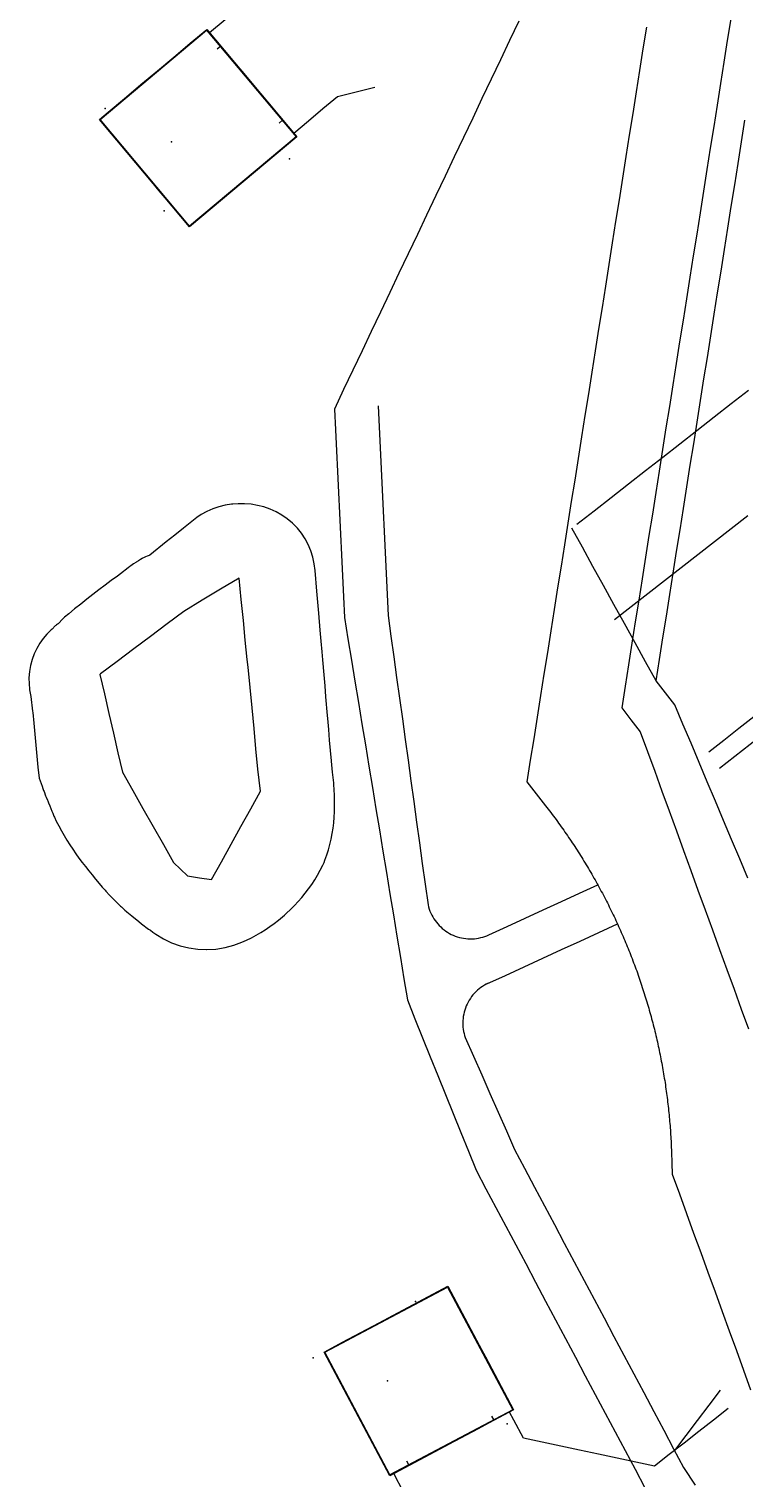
# Model space of a CAD drawing. Header units: metres. Extents: x 337936 to 338469, y 373266 to 374026.
# Drawn here: x 337991.2 to 338023.9, y 373758.3 to 373824.6 of the extents above; entities that cross this region are included whole.
import ezdxf

# ---------------------------------------------------------------- set-up
doc = ezdxf.new("R2010")
doc.units = ezdxf.units.M
for name, color, linetype in [('3D_LINES', 3, 'Continuous'), ('3D_Points', 1, 'Continuous'), ('PLOTS EXTERNAL LEVEL', 6, 'Continuous'), ('PLOTS FFL', 5, 'Continuous')]:
    doc.layers.add(name, color=color, linetype=linetype)

msp = doc.modelspace()

# ---------------------------------------------------------------- linework, layer by layer
at = {"layer": '3D_LINES'}
for points in [[(338002.341, 373829.841, 34.597), (338002.558, 373829.583, 34.597), (338002.476, 373828.644, 34.597), (338002.394, 373827.704, 34.597), (338002.312, 373826.765, 34.597), (338001.601, 373826.168, 34.597), (338000.889, 373825.571, 34.597), (338000.178, 373824.975, 34.597), (337999.467, 373824.378, 34.597)], [(337998.551, 373815.51, 34.62), (337998.132, 373816.009, 34.62), (337997.713, 373816.508, 34.62), (337997.166, 373817.16, 34.62), (337996.619, 373817.812, 34.62), (337996.072, 373818.464, 34.62), (337995.525, 373819.116, 34.62), (337994.978, 373819.767, 34.62), (337994.431, 373820.419, 34.621), (337994.823, 373820.748, 34.621), (337995.575, 373821.379, 34.617), (337996.327, 373822.01, 34.613), (337997.079, 373822.641, 34.609), (337997.831, 373823.272, 34.605), (337998.583, 373823.903, 34.601), (337999.335, 373824.534, 34.597), (337999.924, 373823.833, 34.597), (338000.512, 373823.132, 34.597), (338001.101, 373822.43, 34.597), (338001.689, 373821.729, 34.597), (338002.278, 373821.028, 34.597), (338002.866, 373820.326, 34.597), (338003.455, 373819.625, 34.597)], [(338013.608, 373824.916, 33.382), (338013.186, 373824.029, 33.382), (338012.764, 373823.142, 33.382), (338012.343, 373822.255, 33.382), (338011.921, 373821.369, 33.382), (338011.499, 373820.482, 33.382), (338011.078, 373819.595, 33.382), (338010.656, 373818.708, 33.382), (338010.235, 373817.822, 33.382), (338009.813, 373816.935, 33.382), (338009.391, 373816.048, 33.382), (338008.97, 373815.161, 33.382), (338008.548, 373814.275, 33.382), (338008.127, 373813.388, 33.382), (338007.705, 373812.501, 33.382), (338007.283, 373811.614, 33.382), (338006.862, 373810.727, 33.382), (338006.44, 373809.841, 33.382), (338006.018, 373808.954, 33.382), (338005.597, 373808.067, 33.382), (338005.175, 373807.18, 33.382), (338005.221, 373806.227, 33.382), (338005.267, 373805.274, 33.382), (338005.312, 373804.32, 33.382), (338005.358, 373803.367, 33.382), (338005.404, 373802.414, 33.382), (338005.449, 373801.46, 33.382), (338005.495, 373800.507, 33.382), (338005.541, 373799.554, 33.382), (338005.586, 373798.6, 33.382), (338005.632, 373797.647, 33.382), (338005.792, 373796.676, 33.382), (338005.952, 373795.704, 33.382), (338006.112, 373794.733, 33.382), (338006.272, 373793.762, 33.382), (338006.431, 373792.79, 33.382), (338006.591, 373791.819, 33.382), (338006.751, 373790.848, 33.382), (338006.911, 373789.876, 33.382), (338007.071, 373788.905, 33.382), (338007.231, 373787.934, 33.382), (338007.391, 373786.962, 33.382), (338007.551, 373785.991, 33.382), (338007.711, 373785.02, 33.382), (338007.871, 373784.049, 33.382), (338008.031, 373783.077, 33.382), (338008.19, 373782.106, 33.382), (338008.35, 373781.135, 33.382), (338008.51, 373780.163, 33.382), (338008.859, 373779.298, 33.382), (338009.208, 373778.434, 33.382), (338009.557, 373777.569, 33.382), (338009.906, 373776.704, 33.382), (338010.255, 373775.839, 33.382), (338010.604, 373774.975, 33.382), (338010.953, 373774.11, 33.382), (338011.302, 373773.245, 33.382), (338011.651, 373772.38, 33.382), (338012.106, 373771.526, 33.382), (338012.56, 373770.671, 33.382), (338013.015, 373769.816, 33.382), (338013.469, 373768.962, 33.382), (338013.923, 373768.107, 33.382), (338014.378, 373767.253, 33.382), (338014.832, 373766.398, 33.382), (338015.287, 373765.543, 33.382), (338015.741, 373764.689, 33.382), (338016.196, 373763.834, 33.382), (338016.65, 373762.979, 33.382), (338017.104, 373762.125, 33.382), (338017.559, 373761.27, 33.382), (338018.013, 373760.415, 33.382), (338018.468, 373759.561, 33.382), (338018.922, 373758.706, 33.382), (338019.377, 373757.851, 33.382)], [(338019.442, 373824.632, 34.109), (338019.286, 373823.646, 34.106), (338019.13, 373822.66, 34.102), (338018.974, 373821.675, 34.099), (338018.818, 373820.689, 34.095), (338018.662, 373819.703, 34.092), (338018.506, 373818.718, 34.096), (338018.349, 373817.732, 34.117), (338018.193, 373816.746, 34.139), (338018.037, 373815.76, 34.16), (338017.881, 373814.775, 34.181), (338017.725, 373813.789, 34.203), (338017.569, 373812.803, 34.224), (338017.413, 373811.818, 34.246), (338017.257, 373810.832, 34.267), (338017.1, 373809.846, 34.288), (338016.944, 373808.86, 34.29), (338016.788, 373807.875, 34.288), (338016.632, 373806.889, 34.285), (338016.476, 373805.903, 34.276), (338016.32, 373804.918, 34.257), (338016.164, 373803.932, 34.242), (338016.008, 373802.946, 34.238), (338015.851, 373801.961, 34.235), (338015.695, 373800.975, 34.231), (338015.539, 373799.989, 34.227), (338015.383, 373799.003, 34.224), (338015.227, 373798.018, 34.22), (338015.071, 373797.032, 34.216), (338014.915, 373796.046, 34.213), (338014.759, 373795.061, 34.209), (338014.603, 373794.075, 34.205), (338014.446, 373793.089, 34.202), (338014.29, 373792.103, 34.198), (338014.134, 373791.118, 34.194), (338013.978, 373790.132, 34.19), (338014.404, 373789.587, 34.179), (338014.83, 373789.041, 34.168), (338014.892, 373788.963, 34.167), (338014.952, 373788.884, 34.165), (338015.013, 373788.805, 34.164), (338015.073, 373788.726, 34.162), (338015.133, 373788.646, 34.161), (338015.193, 373788.566, 34.159), (338015.252, 373788.487, 34.158), (338015.311, 373788.406, 34.156), (338015.37, 373788.326, 34.154), (338015.429, 373788.246, 34.153), (338015.487, 373788.165, 34.151), (338015.545, 373788.084, 34.15), (338015.603, 373788.003, 34.148), (338015.66, 373787.921, 34.147), (338015.717, 373787.84, 34.145), (338015.774, 373787.758, 34.144), (338015.83, 373787.676, 34.142), (338015.886, 373787.594, 34.141), (338015.942, 373787.511, 34.139), (338015.998, 373787.429, 34.138), (338016.053, 373787.346, 34.136), (338016.108, 373787.263, 34.135), (338016.163, 373787.18, 34.133), (338016.217, 373787.096, 34.132), (338016.271, 373787.013, 34.13), (338016.325, 373786.929, 34.129), (338016.378, 373786.845, 34.127), (338016.431, 373786.761, 34.126), (338016.484, 373786.676, 34.124), (338016.536, 373786.592, 34.123), (338016.589, 373786.507, 34.121), (338016.641, 373786.422, 34.12), (338016.692, 373786.337, 34.118), (338016.743, 373786.252, 34.117), (338016.794, 373786.166, 34.115), (338016.845, 373786.08, 34.114), (338016.895, 373785.995, 34.113), (338016.945, 373785.908, 34.111), (338016.995, 373785.822, 34.11), (338017.044, 373785.736, 34.108), (338017.093, 373785.649, 34.107), (338017.142, 373785.562, 34.105), (338017.191, 373785.475, 34.104), (338017.239, 373785.388, 34.103), (338017.286, 373785.301, 34.101), (338017.334, 373785.213, 34.1), (338017.381, 373785.126, 34.098), (338017.428, 373785.038, 34.097), (338017.474, 373784.95, 34.096), (338017.52, 373784.862, 34.094), (338017.566, 373784.773, 34.093), (338017.612, 373784.685, 34.092), (338017.657, 373784.596, 34.09), (338017.702, 373784.507, 34.089), (338017.747, 373784.418, 34.087), (338017.791, 373784.329, 34.086), (338017.835, 373784.24, 34.085), (338017.878, 373784.15, 34.083), (338017.922, 373784.061, 34.083), (338017.964, 373783.971, 34.084), (338018.007, 373783.881, 34.084), (338018.049, 373783.791, 34.084), (338018.091, 373783.7, 34.084), (338018.133, 373783.61, 34.084), (338018.174, 373783.519, 34.084), (338018.215, 373783.429, 34.084), (338018.256, 373783.338, 34.084), (338018.296, 373783.247, 34.084), (338018.336, 373783.156, 34.084), (338018.376, 373783.064, 34.084), (338018.415, 373782.973, 34.084), (338018.454, 373782.881, 34.084), (338018.492, 373782.789, 34.084), (338018.531, 373782.698, 34.084), (338018.569, 373782.605, 34.084), (338018.606, 373782.513, 34.084), (338018.644, 373782.421, 34.084), (338018.68, 373782.329, 34.084), (338018.717, 373782.236, 34.084), (338018.753, 373782.143, 34.084), (338018.789, 373782.05, 34.084), (338018.825, 373781.957, 34.084), (338018.86, 373781.864, 34.084), (338018.895, 373781.771, 34.085), (338018.93, 373781.678, 34.085), (338018.964, 373781.584, 34.085), (338018.998, 373781.491, 34.085), (338019.031, 373781.397, 34.085), (338019.064, 373781.303, 34.085), (338019.097, 373781.209, 34.085), (338019.13, 373781.115, 34.085), (338019.162, 373781.021, 34.085), (338019.194, 373780.927, 34.085), (338019.225, 373780.832, 34.085), (338019.256, 373780.738, 34.085), (338019.287, 373780.643, 34.085), (338019.317, 373780.548, 34.085), (338019.348, 373780.453, 34.085), (338019.377, 373780.358, 34.085), (338019.407, 373780.263, 34.085), (338019.436, 373780.168, 34.086), (338019.464, 373780.073, 34.086), (338019.493, 373779.977, 34.086), (338019.521, 373779.882, 34.086), (338019.548, 373779.786, 34.086), (338019.576, 373779.69, 34.086), (338019.603, 373779.594, 34.086), (338019.629, 373779.499, 34.086), (338019.656, 373779.403, 34.086), (338019.681, 373779.306, 34.086), (338019.707, 373779.21, 34.086), (338019.732, 373779.114, 34.086), (338019.757, 373779.018, 34.086), (338019.782, 373778.921, 34.086), (338019.806, 373778.824, 34.087), (338019.829, 373778.728, 34.087), (338019.853, 373778.631, 34.087), (338019.876, 373778.534, 34.087), (338019.899, 373778.437, 34.087), (338019.921, 373778.34, 34.087), (338019.943, 373778.243, 34.087), (338019.965, 373778.146, 34.086), (338019.986, 373778.049, 34.084), (338020.007, 373777.952, 34.082), (338020.028, 373777.854, 34.08), (338020.048, 373777.757, 34.079), (338020.068, 373777.659, 34.077), (338020.087, 373777.562, 34.076), (338020.106, 373777.464, 34.074), (338020.125, 373777.366, 34.072), (338020.144, 373777.268, 34.071), (338020.162, 373777.17, 34.069), (338020.18, 373777.072, 34.067), (338020.197, 373776.974, 34.066), (338020.214, 373776.876, 34.064), (338020.231, 373776.778, 34.062), (338020.247, 373776.68, 34.061), (338020.263, 373776.582, 34.059), (338020.279, 373776.483, 34.058), (338020.294, 373776.385, 34.056), (338020.309, 373776.287, 34.055), (338020.323, 373776.188, 34.053), (338020.337, 373776.09, 34.051), (338020.351, 373775.991, 34.05), (338020.365, 373775.892, 34.048), (338020.378, 373775.794, 34.047), (338020.39, 373775.695, 34.045), (338020.403, 373775.596, 34.044), (338020.415, 373775.497, 34.042), (338020.426, 373775.399, 34.041), (338020.438, 373775.3, 34.039), (338020.448, 373775.201, 34.037), (338020.459, 373775.102, 34.036), (338020.469, 373775.003, 34.034), (338020.479, 373774.904, 34.033), (338020.488, 373774.805, 34.031), (338020.498, 373774.705, 34.03), (338020.506, 373774.606, 34.029), (338020.515, 373774.507, 34.027), (338020.523, 373774.408, 34.026), (338020.53, 373774.309, 34.024), (338020.538, 373774.209, 34.023), (338020.545, 373774.11, 34.021), (338020.551, 373774.011, 34.02), (338020.557, 373773.911, 34.018), (338020.563, 373773.812, 34.017), (338020.569, 373773.713, 34.015), (338020.574, 373773.613, 34.014), (338020.578, 373773.514, 34.013), (338020.583, 373773.414, 34.011), (338020.587, 373773.315, 34.01), (338020.591, 373773.215, 34.008), (338020.608, 373772.704, 34.001), (338020.626, 373772.192, 33.994), (338020.952, 373771.297, 33.976), (338021.278, 373770.401, 33.978), (338021.604, 373769.506, 33.981), (338021.93, 373768.611, 33.985), (338022.256, 373767.715, 33.988), (338022.582, 373766.82, 33.991), (338022.907, 373765.925, 33.995), (338023.233, 373765.029, 33.998), (338023.559, 373764.134, 34.002), (338023.885, 373763.239, 34.03), (338024.211, 373762.343, 34.053)], [(338023.3, 373825.013, 34.062), (338023.144, 373824.028, 34.065), (338022.989, 373823.044, 34.067), (338022.833, 373822.06, 34.07), (338022.677, 373821.076, 34.072), (338022.521, 373820.092, 34.075), (338022.365, 373819.107, 34.075), (338022.209, 373818.123, 34.071), (338022.053, 373817.139, 34.068), (338021.897, 373816.155, 34.064), (338021.742, 373815.171, 34.061), (338021.586, 373814.186, 34.058), (338021.43, 373813.202, 34.079), (338021.274, 373812.218, 34.101), (338021.118, 373811.234, 34.122), (338020.962, 373810.25, 34.143), (338020.806, 373809.265, 34.165), (338020.65, 373808.281, 34.186), (338020.494, 373807.297, 34.203), (338020.339, 373806.313, 34.201), (338020.183, 373805.329, 34.198), (338020.027, 373804.344, 34.196), (338019.871, 373803.36, 34.194), (338019.715, 373802.376, 34.176), (338019.559, 373801.392, 34.166), (338019.403, 373800.408, 34.163), (338019.247, 373799.423, 34.159), (338019.092, 373798.439, 34.155), (338018.936, 373797.455, 34.152), (338018.78, 373796.471, 34.148), (338018.624, 373795.487, 34.144), (338018.468, 373794.502, 34.14), (338018.312, 373793.518, 34.137), (338018.738, 373792.973, 34.126), (338019.164, 373792.427, 34.115), (338019.494, 373791.521, 34.103), (338019.824, 373790.616, 34.092), (338020.153, 373789.71, 34.08), (338020.483, 373788.804, 34.072), (338020.813, 373787.899, 34.073), (338021.142, 373786.993, 34.073), (338021.472, 373786.087, 34.074), (338021.802, 373785.182, 34.074), (338022.131, 373784.276, 34.075), (338022.461, 373783.37, 34.075), (338022.791, 373782.464, 34.076), (338023.12, 373781.559, 34.075), (338023.45, 373780.653, 34.057), (338023.78, 373779.747, 34.039), (338024.109, 373778.842, 34.021)], [(337999.98, 373823.766, 34.638), (337999.815, 373823.628, 34.65)], [(338007.022, 373821.876, 34.458), (338006.169, 373821.664, 34.492), (338005.315, 373821.453, 34.526), (338004.651, 373820.896, 34.558), (338003.987, 373820.339, 34.591), (338003.324, 373819.781, 34.614)], [(338002.811, 373820.393, 34.57), (338002.646, 373820.255, 34.585)], [(338024.081, 373785.73, 34.069), (338023.71, 373786.611, 34.068), (338023.339, 373787.492, 34.068), (338022.968, 373788.373, 34.068), (338022.597, 373789.254, 34.067), (338022.225, 373790.135, 34.067), (338021.854, 373791.016, 34.066), (338021.483, 373791.897, 34.071), (338021.112, 373792.778, 34.083), (338020.74, 373793.659, 34.095), (338020.314, 373794.204, 34.106), (338019.888, 373794.75, 34.117), (338020.044, 373795.735, 34.121), (338020.2, 373796.721, 34.125), (338020.357, 373797.707, 34.128), (338020.513, 373798.693, 34.132), (338020.669, 373799.679, 34.136), (338020.825, 373800.665, 34.139), (338020.981, 373801.651, 34.15), (338021.137, 373802.637, 34.162), (338021.293, 373803.623, 34.164), (338021.45, 373804.609, 34.167), (338021.606, 373805.595, 34.169), (338021.762, 373806.58, 34.171), (338021.918, 373807.566, 34.152), (338022.074, 373808.552, 34.131), (338022.23, 373809.538, 34.109), (338022.387, 373810.524, 34.088), (338022.543, 373811.51, 34.066), (338022.699, 373812.496, 34.046), (338022.855, 373813.482, 34.049), (338023.011, 373814.468, 34.053), (338023.167, 373815.454, 34.056), (338023.323, 373816.44, 34.06), (338023.48, 373817.425, 34.061), (338023.636, 373818.411, 34.058), (338023.792, 373819.397, 34.056), (338023.948, 373820.383, 34.053)], [(338016.268, 373801.916, 34.227), (338017.052, 373802.529, 34.217), (338017.836, 373803.141, 34.208), (338018.62, 373803.754, 34.214), (338019.404, 373804.367, 34.21), (338020.188, 373804.979, 34.196), (338020.972, 373805.592, 34.183), (338021.756, 373806.204, 34.169), (338022.54, 373806.817, 34.142), (338023.324, 373807.429, 34.104), (338024.109, 373808.042, 34.066)], [(338007.171, 373807.319, 34.421), (338007.217, 373806.361, 34.414), (338007.263, 373805.403, 34.407), (338007.309, 373804.446, 34.4), (338007.354, 373803.488, 34.393), (338007.4, 373802.531, 34.386), (338007.446, 373801.573, 34.379), (338007.492, 373800.615, 34.372), (338007.538, 373799.658, 34.365), (338007.584, 373798.7, 34.358), (338007.63, 373797.743, 34.351), (338007.76, 373796.797, 34.342), (338007.89, 373795.852, 34.334), (338008.021, 373794.907, 34.326), (338008.151, 373793.961, 34.317), (338008.281, 373793.016, 34.309), (338008.412, 373792.071, 34.3), (338008.542, 373791.126, 34.292), (338008.672, 373790.18, 34.283), (338008.803, 373789.235, 34.275), (338008.933, 373788.29, 34.267), (338009.064, 373787.344, 34.258), (338009.194, 373786.399, 34.25), (338009.324, 373785.454, 34.241), (338009.455, 373784.508, 34.233), (338009.479, 373784.413, 34.232), (338009.508, 373784.319, 34.231), (338009.542, 373784.226, 34.23), (338009.58, 373784.135, 34.228), (338009.623, 373784.046, 34.227), (338009.67, 373783.96, 34.226), (338009.721, 373783.875, 34.224), (338009.777, 373783.794, 34.223), (338009.836, 373783.715, 34.221), (338009.899, 373783.639, 34.219), (338009.966, 373783.567, 34.218), (338010.036, 373783.498, 34.216), (338010.11, 373783.432, 34.214), (338010.187, 373783.37, 34.213), (338010.266, 373783.312, 34.211), (338010.349, 373783.258, 34.209), (338010.434, 373783.208, 34.207), (338010.521, 373783.162, 34.205), (338010.611, 373783.121, 34.204), (338010.702, 373783.084, 34.202), (338010.795, 373783.052, 34.2), (338010.89, 373783.024, 34.198), (338010.986, 373783.001, 34.196), (338011.083, 373782.983, 34.195), (338011.181, 373782.97, 34.193), (338011.279, 373782.961, 34.191), (338011.377, 373782.957, 34.189), (338011.476, 373782.958, 34.187), (338011.574, 373782.964, 34.186), (338011.672, 373782.975, 34.184), (338011.77, 373782.991, 34.183), (338011.866, 373783.011, 34.181), (338011.962, 373783.036, 34.18), (338012.056, 373783.066, 34.178), (338012.148, 373783.101, 34.177), (338012.239, 373783.14, 34.175), (338013.068, 373783.521, 34.163), (338013.898, 373783.902, 34.151), (338014.728, 373784.283, 34.139), (338015.558, 373784.665, 34.127), (338016.387, 373785.046, 34.115), (338017.217, 373785.427, 34.103)], [(338004.461, 373797.852, 34.407), (338004.461, 373797.852, 34.407), (338004.418, 373798.35, 34.411), (338004.375, 373798.848, 34.415), (338004.292, 373799.804, 34.423), (338004.252, 373800.107, 34.425), (338004.186, 373800.405, 34.428), (338004.093, 373800.696, 34.432), (338003.975, 373800.979, 34.436), (338003.832, 373801.25, 34.44), (338003.665, 373801.507, 34.445), (338003.493, 373801.728, 34.449), (338003.476, 373801.748, 34.449), (338003.256, 373801.962, 34.455), (338003.02, 373802.156, 34.46), (338002.769, 373802.327, 34.466), (338002.505, 373802.475, 34.471), (338002.23, 373802.6, 34.477), (338001.946, 373802.7, 34.482), (338001.656, 373802.775, 34.488), (338001.361, 373802.825, 34.493), (338001.064, 373802.849, 34.499), (338000.767, 373802.848, 34.504), (338000.527, 373802.827, 34.508), (338000.473, 373802.823, 34.509), (338000.181, 373802.777, 34.51), (337999.894, 373802.706, 34.511), (337999.615, 373802.611, 34.511), (337999.346, 373802.492, 34.511), (337999.088, 373802.351, 34.513), (337998.883, 373802.226, 34.515), (337998.269, 373801.734, 34.52), (337997.875, 373801.418, 34.524), (337997.482, 373801.103, 34.528), (337996.729, 373800.5, 34.522), (337996.704, 373800.479, 34.522), (337996.617, 373800.447, 34.521), (337996.617, 373800.447, 34.521), (337996.53, 373800.414, 34.519), (337996.451, 373800.38, 34.518), (337996.403, 373800.357, 34.517), (337996.377, 373800.344, 34.517), (337996.306, 373800.306, 34.515), (337996.217, 373800.24, 34.514), (337996.103, 373800.172, 34.512), (337996.098, 373800.169, 34.512), (337995.983, 373800.094, 34.51), (337995.867, 373800.013, 34.507), (337995.811, 373799.972, 34.506), (337995.745, 373799.922, 34.505), (337995.612, 373799.816, 34.503), (337995.535, 373799.751, 34.501), (337995.256, 373799.535, 34.496), (337994.968, 373799.332, 34.485), (337994.683, 373799.125, 34.473), (337994.401, 373798.914, 34.461), (337994.122, 373798.699, 34.449), (337993.845, 373798.481, 34.437), (337993.572, 373798.259, 34.425), (337993.295, 373798.04, 34.413), (337993.021, 373797.819, 34.401), (337992.833, 373797.662, 34.393), (337992.787, 373797.617, 34.391), (337992.757, 373797.585, 34.39), (337992.535, 373797.363, 34.38), (337992.535, 373797.363, 34.38), (337992.504, 373797.339, 34.379), (337992.469, 373797.311, 34.377), (337992.438, 373797.285, 34.376), (337992.41, 373797.26, 34.374), (337992.259, 373797.118, 34.368), (337992.216, 373797.082, 34.366), (337992.029, 373796.893, 34.357), (337991.857, 373796.688, 34.35), (337991.702, 373796.467, 34.342), (337991.565, 373796.231, 34.335), (337991.448, 373795.983, 34.329), (337991.353, 373795.723, 34.323), (337991.28, 373795.454, 34.318), (337991.231, 373795.177, 34.314), (337991.206, 373794.895, 34.311), (337991.208, 373794.61, 34.309), (337991.23, 373794.377, 34.308), (337991.237, 373794.324, 34.308), (337991.241, 373794.3, 34.308), (337991.247, 373794.269, 34.308), (337991.297, 373794.039, 34.307), (337991.373, 373793.36, 34.305), (337991.378, 373793.312, 34.305), (337991.426, 373792.81, 34.302), (337991.474, 373792.307, 34.3), (337991.522, 373791.805, 34.298), (337991.57, 373791.303, 34.295), (337991.618, 373790.805, 34.293), (337991.665, 373790.308, 34.291), (337991.668, 373790.3, 34.291), (337991.716, 373790.174, 34.291), (337991.803, 373789.94, 34.293), (337991.844, 373789.826, 34.293), (337991.877, 373789.738, 34.294), (337991.895, 373789.694, 34.294), (337991.969, 373789.501, 34.295), (337991.995, 373789.436, 34.296), (337992.052, 373789.294, 34.297), (337992.064, 373789.266, 34.297), (337992.106, 373789.172, 34.298), (337992.159, 373789.032, 34.298), (337992.255, 373788.8, 34.3), (337992.296, 373788.705, 34.301), (337992.35, 373788.568, 34.302), (337992.371, 373788.519, 34.302), (337992.456, 373788.341, 34.304), (337992.57, 373788.118, 34.306), (337992.688, 373787.898, 34.309), (337992.811, 373787.681, 34.311), (337992.938, 373787.467, 34.314), (337993.07, 373787.256, 34.317), (337993.206, 373787.049, 34.321), (337993.346, 373786.846, 34.324), (337993.49, 373786.646, 34.328), (337993.638, 373786.45, 34.332), (337993.79, 373786.257, 34.336), (337993.946, 373786.068, 34.34), (337994.027, 373785.975, 34.342), (337994.099, 373785.878, 34.344), (337994.248, 373785.687, 34.348), (337994.338, 373785.579, 34.35), (337994.401, 373785.499, 34.352), (337994.491, 373785.391, 34.354), (337994.558, 373785.315, 34.356), (337994.683, 373785.179, 34.36), (337994.721, 373785.136, 34.361), (337994.883, 373784.957, 34.365), (337994.916, 373784.922, 34.366), (337995.052, 373784.784, 34.37), (337995.225, 373784.616, 34.375), (337995.273, 373784.571, 34.376), (337995.399, 373784.45, 34.38), (337995.439, 373784.414, 34.381), (337995.515, 373784.345, 34.383), (337995.578, 373784.289, 34.385), (337995.595, 373784.274, 34.385), (337995.671, 373784.21, 34.385), (337995.687, 373784.196, 34.386), (337995.827, 373784.075, 34.386), (337995.912, 373784.005, 34.387), (337996.23, 373783.745, 34.389), (337996.349, 373783.647, 34.39), (337996.678, 373783.403, 34.393), (337996.757, 373783.356, 34.393), (337996.757, 373783.356, 34.393), (337996.871, 373783.264, 34.394), (337997.006, 373783.163, 34.392), (337997.356, 373782.952, 34.385), (337997.726, 373782.777, 34.378), (337998.114, 373782.639, 34.371), (337998.514, 373782.541, 34.364), (337998.925, 373782.482, 34.357), (337999.322, 373782.466, 34.35), (337999.34, 373782.466, 34.35), (337999.757, 373782.49, 34.344), (338000.172, 373782.556, 34.338), (338000.579, 373782.665, 34.332), (338000.934, 373782.798, 34.328), (338000.934, 373782.798, 34.328), (338001.157, 373782.898, 34.325), (338001.377, 373783.006, 34.322), (338001.594, 373783.121, 34.32), (338001.806, 373783.244, 34.319), (338002.015, 373783.375, 34.319), (338002.219, 373783.513, 34.319), (338002.418, 373783.658, 34.32), (338002.613, 373783.81, 34.32), (338002.802, 373783.969, 34.321), (338002.888, 373784.046, 34.321), (338002.989, 373784.132, 34.321), (338003.172, 373784.3, 34.322), (338003.349, 373784.475, 34.323), (338003.521, 373784.656, 34.323), (338003.686, 373784.844, 34.324), (338003.844, 373785.038, 34.325), (338003.995, 373785.238, 34.326), (338004.14, 373785.444, 34.328), (338004.276, 373785.655, 34.329), (338004.406, 373785.871, 34.33), (338004.527, 373786.093, 34.329), (338004.64, 373786.319, 34.329), (338004.699, 373786.447, 34.329), (338004.74, 373786.551, 34.329), (338004.823, 373786.79, 34.329), (338004.898, 373787.031, 34.329), (338004.965, 373787.274, 34.329), (338005.022, 373787.52, 34.33), (338005.071, 373787.767, 34.331), (338005.111, 373788.016, 34.332), (338005.142, 373788.266, 34.333), (338005.165, 373788.516, 34.334), (338005.178, 373788.767, 34.335), (338005.183, 373789.018, 34.337), (338005.179, 373789.268, 34.339), (338005.177, 373789.519, 34.34), (338005.166, 373789.769, 34.342), (338005.147, 373790.019, 34.344), (338005.141, 373790.086, 34.344), (338005.09, 373790.583, 34.349), (338005.039, 373791.08, 34.353), (338005.038, 373791.091, 34.353), (338004.956, 373792.034, 34.36), (338004.913, 373792.532, 34.364), (338004.87, 373793.03, 34.368), (338004.858, 373793.165, 34.369), (338004.786, 373794.027, 34.376), (338004.745, 373794.525, 34.38), (338004.703, 373795.024, 34.384), (338004.646, 373795.715, 34.39), (338004.616, 373796.072, 34.393), (338004.572, 373796.571, 34.397), (338004.529, 373797.069, 34.401), (338004.461, 373797.852, 34.407)], [(338017.988, 373797.55, 34.169), (338018.75, 373798.145, 34.159), (338019.513, 373798.741, 34.15), (338020.275, 373799.336, 34.14), (338021.037, 373799.932, 34.131), (338021.799, 373800.527, 34.121), (338022.562, 373801.123, 34.122), (338023.324, 373801.718, 34.109), (338024.086, 373802.314, 34.095)], [(338020.74, 373793.659, 34.095), (338020.314, 373794.204, 34.106), (338019.888, 373794.75, 34.117), (338019.406, 373795.622, 34.131), (338018.924, 373796.495, 34.145), (338018.442, 373797.368, 34.16), (338017.96, 373798.241, 34.174), (338017.478, 373799.113, 34.188), (338016.996, 373799.986, 34.202), (338016.514, 373800.859, 34.216), (338016.032, 373801.732, 34.23)], [(338001.01, 373797.503, 34.456), (338000.911, 373798.478, 34.466), (338000.813, 373799.453, 34.476), (337999.969, 373798.944, 34.475), (337999.126, 373798.435, 34.481), (337998.282, 373797.926, 34.49), (337997.521, 373797.355, 34.497), (337996.76, 373796.784, 34.495), (337996, 373796.213, 34.48), (337995.239, 373795.642, 34.465), (337994.478, 373795.071, 34.433), (337994.45, 373795.046, 34.431), (337994.657, 373794.151, 34.432), (337994.863, 373793.255, 34.432), (337995.069, 373792.36, 34.432), (337995.276, 373791.464, 34.433), (337995.482, 373790.569, 34.431), (337995.95, 373789.745, 34.431), (337996.417, 373788.92, 34.431), (337996.885, 373788.096, 34.431), (337997.353, 373787.271, 34.419), (337997.82, 373786.447, 34.406), (337998.454, 373785.838, 34.391), (337999.006, 373785.75, 34.381), (337999.558, 373785.662, 34.372), (337999.558, 373785.662, 34.372), (338000.005, 373786.471, 34.372), (338000.452, 373787.28, 34.371), (338000.899, 373788.088, 34.37), (338001.346, 373788.897, 34.374), (338001.793, 373789.706, 34.379), (338001.736, 373790.208, 34.384), (338001.679, 373790.71, 34.389), (338001.588, 373791.644, 34.399), (338001.497, 373792.578, 34.408), (338001.406, 373793.513, 34.417), (338001.315, 373794.447, 34.426), (338001.224, 373795.381, 34.435), (338001.189, 373795.726, 34.439), (338001.1, 373796.615, 34.448), (338001.01, 373797.503, 34.456)], [(338022.291, 373791.509, 34.065), (338022.979, 373792.046, 34.063), (338023.666, 373792.583, 34.061), (338024.354, 373793.121, 34.059)], [(338030.997, 373781.863, 33.939), (338030.581, 373782.715, 33.958), (338030.164, 373783.567, 33.977), (338029.748, 373784.419, 33.996), (338029.331, 373785.271, 34.014), (338028.915, 373786.123, 34.033), (338028.498, 373786.975, 34.052), (338028.082, 373787.827, 34.058), (338027.665, 373788.679, 34.058), (338027.249, 373789.531, 34.057), (338026.832, 373790.383, 34.057), (338026.416, 373791.235, 34.057), (338026, 373792.087, 34.057), (338025.583, 373792.939, 34.056), (338024.883, 373792.392, 34.058), (338024.183, 373791.845, 34.061), (338023.482, 373791.298, 34.063), (338022.782, 373790.75, 34.065)], [(338012.142, 373780.895, 34.162), (338012.996, 373781.287, 34.15), (338013.85, 373781.679, 34.138), (338014.704, 373782.071, 34.125), (338015.558, 373782.464, 34.113), (338016.411, 373782.856, 34.101), (338017.265, 373783.248, 34.088), (338018.119, 373783.64, 34.084)], [(338012.211, 373780.926, 34.161), (338012.122, 373780.883, 34.163), (338012.036, 373780.835, 34.164), (338011.952, 373780.783, 34.165), (338011.871, 373780.727, 34.166), (338011.792, 373780.667, 34.167), (338011.717, 373780.603, 34.168), (338011.645, 373780.536, 34.169), (338011.576, 373780.465, 34.17), (338011.511, 373780.39, 34.17), (338011.449, 373780.313, 34.171), (338011.392, 373780.233, 34.171), (338011.338, 373780.15, 34.172), (338011.289, 373780.064, 34.172), (338011.244, 373779.976, 34.172), (338011.203, 373779.886, 34.172), (338011.167, 373779.794, 34.172), (338011.136, 373779.701, 34.172), (338011.109, 373779.606, 34.172), (338011.087, 373779.51, 34.172), (338011.069, 373779.412, 34.172), (338011.057, 373779.315, 34.171), (338011.049, 373779.216, 34.171), (338011.046, 373779.117, 34.17), (338011.048, 373779.019, 34.169), (338011.055, 373778.92, 34.169), (338011.067, 373778.822, 34.168), (338011.083, 373778.725, 34.167), (338011.105, 373778.628, 34.166), (338011.131, 373778.533, 34.165), (338011.161, 373778.439, 34.164), (338011.537, 373777.586, 34.151), (338011.913, 373776.733, 34.139), (338012.289, 373775.879, 34.127), (338012.665, 373775.026, 34.115), (338013.041, 373774.173, 34.106), (338013.417, 373773.319, 34.107), (338013.872, 373772.465, 34.107), (338014.326, 373771.61, 34.098), (338014.78, 373770.755, 34.079), (338015.235, 373769.901, 34.059), (338015.689, 373769.046, 34.041), (338016.144, 373768.191, 34.043), (338016.598, 373767.337, 34.045), (338017.053, 373766.482, 34.046), (338017.507, 373765.628, 34.048), (338017.961, 373764.773, 34.05), (338018.416, 373763.918, 34.052), (338018.87, 373763.064, 34.054), (338019.325, 373762.209, 34.07), (338019.779, 373761.354, 34.08), (338020.234, 373760.5, 34.071), (338020.688, 373759.645, 34.062), (338021.142, 373758.79, 34.053), (338021.67, 373757.977, 34.044)], [(338004.7, 373764.063, 34.14), (338005.543, 373764.511, 34.14), (338006.386, 373764.959, 34.14), (338007.228, 373765.407, 34.14), (338008.071, 373765.855, 34.14), (338008.913, 373766.303, 34.14), (338009.636, 373766.687, 34.14), (338010.359, 373767.072, 34.14), (338010.788, 373766.264, 34.141), (338011.218, 373765.457, 34.141), (338011.647, 373764.649, 34.141), (338012.077, 373763.842, 34.141), (338012.506, 373763.034, 34.141), (338012.935, 373762.227, 34.141), (338013.365, 373761.419, 34.141), (338012.556, 373760.989, 34.141), (338011.748, 373760.56, 34.141), (338010.939, 373760.13, 34.141), (338010.131, 373759.7, 34.141), (338009.323, 373759.27, 34.141), (338008.514, 373758.84, 34.141), (338007.706, 373758.41, 34.141)], [(338022.815, 373762.32, 34.063), (338022.293, 373761.631, 34.063), (338021.772, 373760.943, 34.062), (338021.251, 373760.254, 34.062), (338020.73, 373759.566, 34.061)], [(338012.479, 373760.949, 34.125), (338012.379, 373761.138, 34.125)], [(338023.185, 373761.484, 34.137), (338022.511, 373760.958, 34.137), (338021.837, 373760.431, 34.137), (338021.163, 373759.904, 34.137), (338020.489, 373759.378, 34.137), (338019.815, 373758.851, 34.137), (338018.959, 373759.033, 34.137), (338018.103, 373759.215, 34.137), (338017.246, 373759.397, 34.137), (338016.39, 373759.579, 34.137), (338015.534, 373759.761, 34.137), (338014.677, 373759.943, 34.137), (338013.821, 373760.125, 34.137), (338013.382, 373760.95, 34.137), (338013.184, 373761.323, 34.137)], [(338008.591, 373758.881, 34.125), (338008.49, 373759.071, 34.125)], [(338008.341, 373757.652, 34.141), (338007.886, 373758.506, 34.141)]]:
    msp.add_polyline3d(points, dxfattribs=at)
at = {"layer": '3D_Points'}
for p in [(337994.685, 373820.912, 34.65), (337997.72, 373819.393, 34.65), (338003.116, 373818.619, 34.65), (337997.386, 373816.234, 34.65), (338008.877, 373766.372, 34.125), (338004.206, 373763.808, 34.125), (338007.608, 373762.742, 34.125), (338013.081, 373760.79, 34.125)]:
    msp.add_point(p, dxfattribs=at)
at = {"layer": 'PLOTS EXTERNAL LEVEL'}
for points in [[(337998.551, 373815.51, 34.65), (337994.431, 373820.419, 34.65), (337999.335, 373824.534, 34.65), (338003.455, 373819.625, 34.65), (337998.551, 373815.51, 34.65)], [(338004.7, 373764.063, 34.125), (338010.359, 373767.072, 34.125), (338013.365, 373761.419, 34.125), (338007.706, 373758.41, 34.125), (338004.7, 373764.063, 34.125)]]:
    msp.add_polyline3d(points, dxfattribs=at)
at = {"layer": 'PLOTS FFL'}
for points in [[(337998.554, 373815.545, 34.65), (337994.466, 373820.416, 34.65), (337999.332, 373824.499, 34.65), (338003.42, 373819.628, 34.65), (337998.554, 373815.545, 34.65)], [(338004.734, 373764.053, 34.125), (338010.349, 373767.038, 34.125), (338013.331, 373761.43, 34.125), (338007.716, 373758.444, 34.125), (338004.734, 373764.053, 34.125)]]:
    msp.add_polyline3d(points, dxfattribs=at)

doc.saveas('drawing.dxf')
